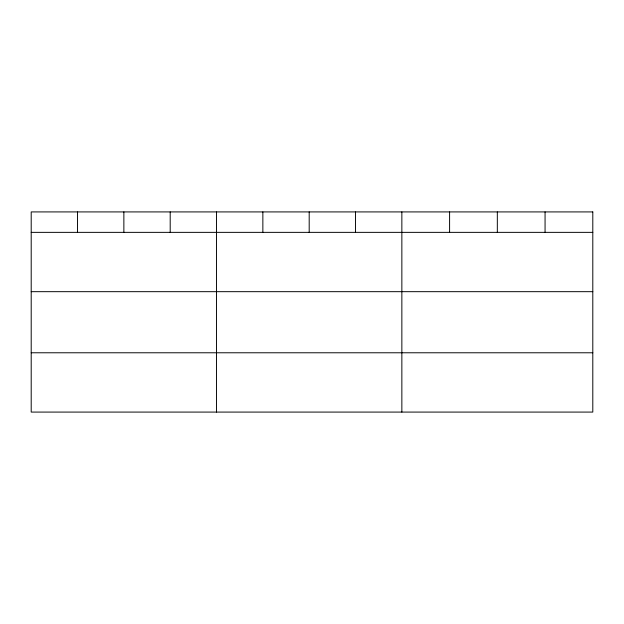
<?xml version="1.0" encoding="UTF-8"?>
<svg xmlns="http://www.w3.org/2000/svg" width="624" height="624" viewBox="0 0 624 624"><rect width="100%" height="100%" fill="white"/><g stroke="black" fill="none" stroke-linecap="round" stroke-linejoin="round"><path stroke-width="0.94" d="M31.2 232.362L592.8 232.362M31.2 291.673L592.8 291.673M31.2 352.778L592.8 352.778M545.064 211.918L545.064 232.362M497.328 211.918L497.328 232.362M449.592 211.918L449.592 232.362M401.856 211.918L401.856 412.082M355.524 211.918L355.524 232.362M309.192 211.918L309.192 232.362M262.86 211.918L262.86 232.362M216.528 211.918L216.528 412.082M170.196 211.918L170.196 232.362M123.864 211.918L123.864 232.362M77.532 211.918L77.532 232.362M592.8 211.918L31.2 211.918L31.2 412.082L592.8 412.082L592.8 211.918"/></g></svg>
